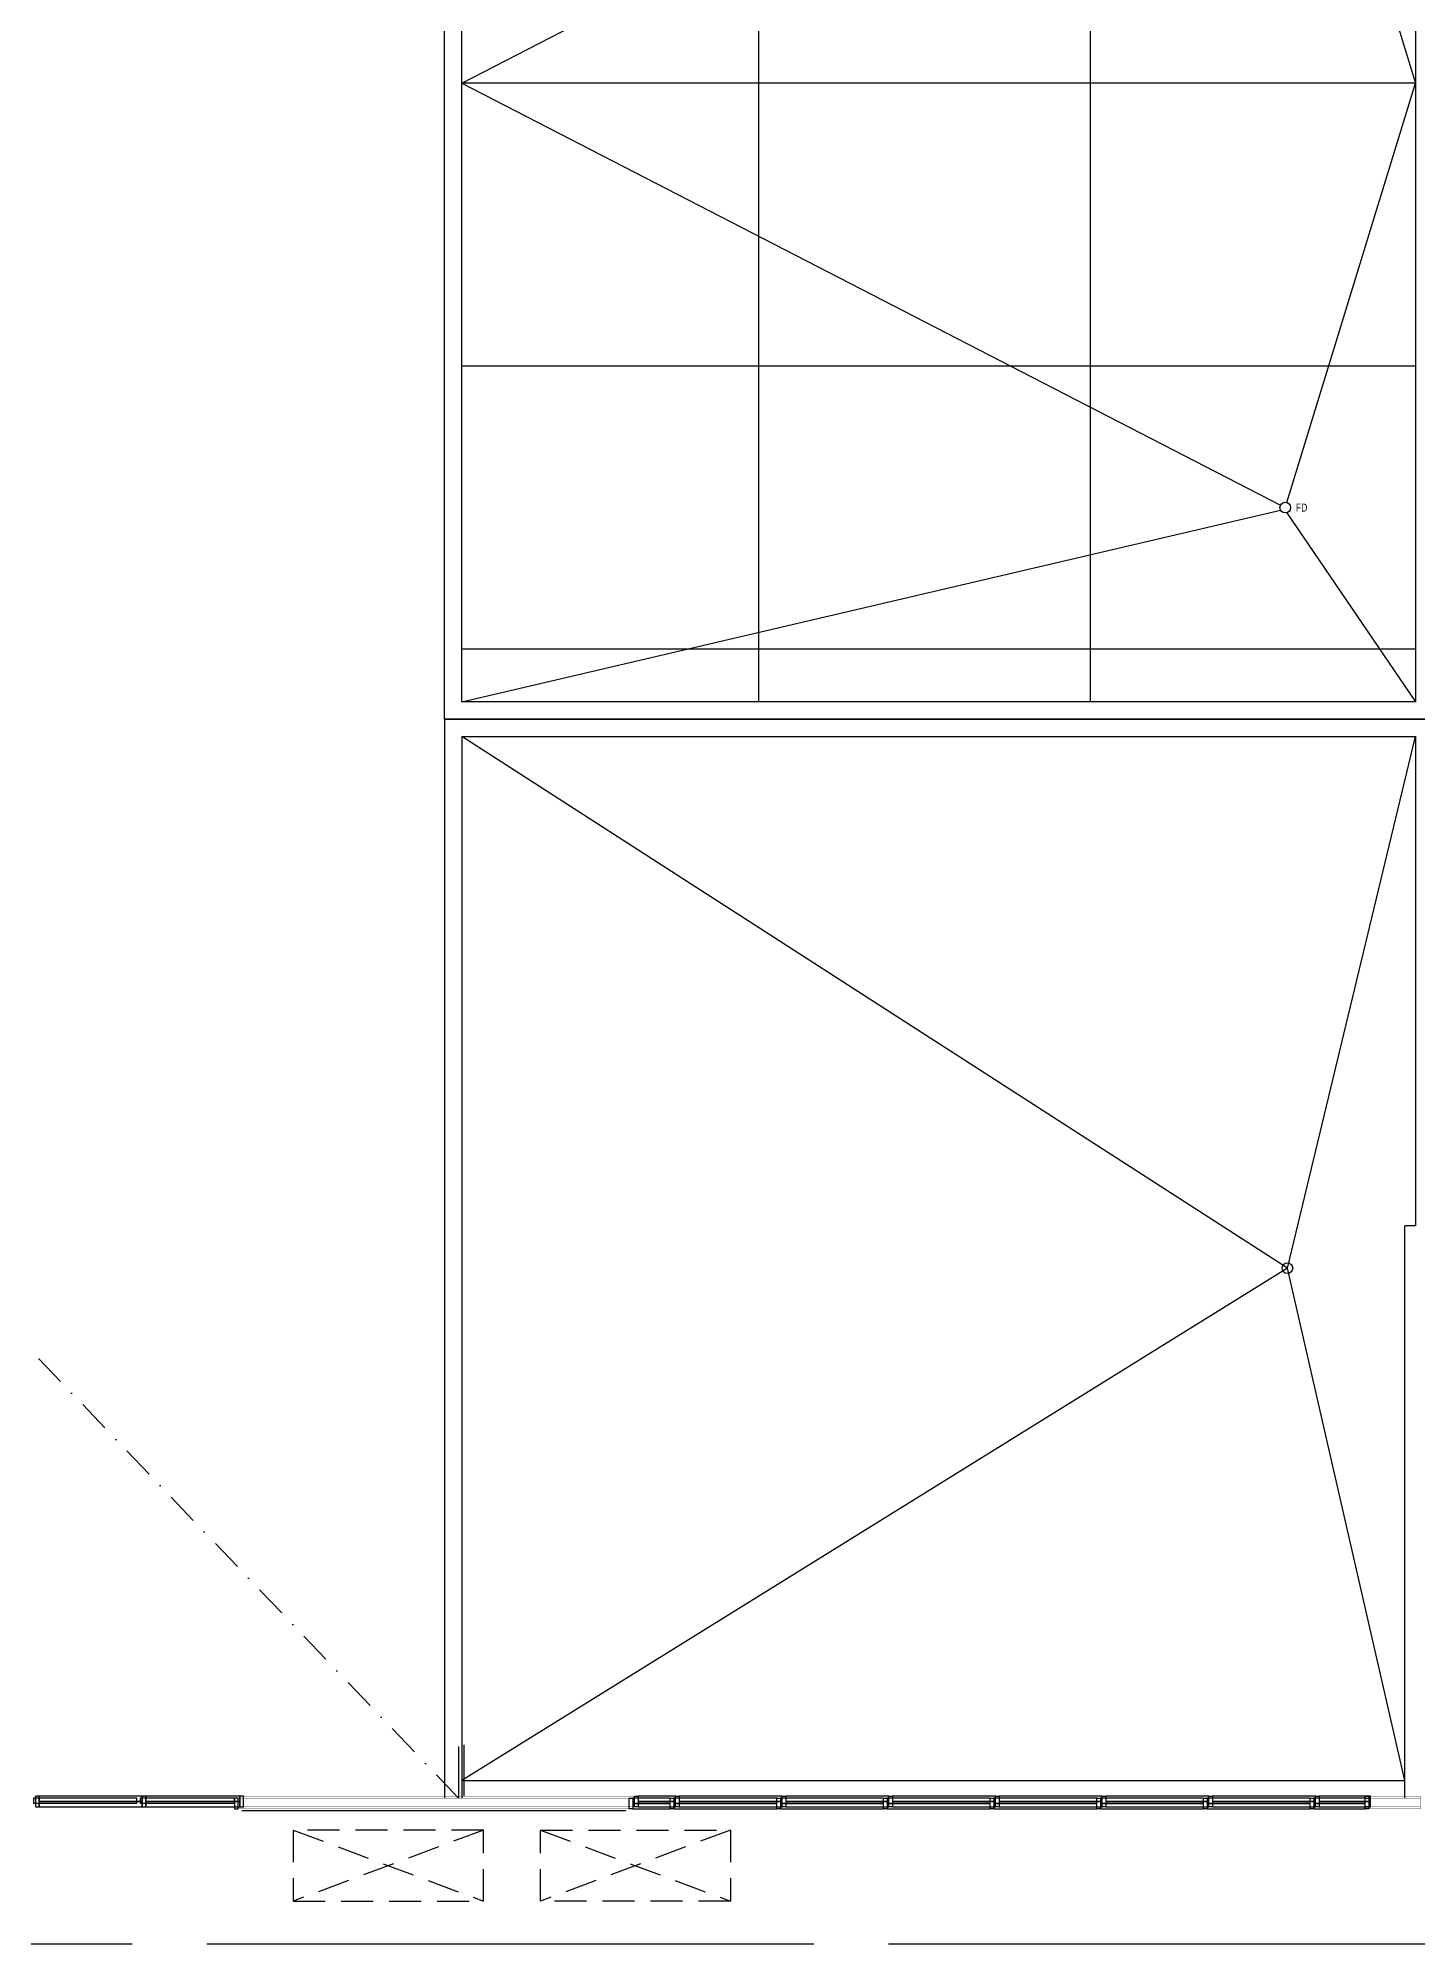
# Model space of a CAD drawing. Header units: millimetres. Extents: x -68474 to 336725, y -113450 to 40976.
# Drawn here: x 155338 to 174740, y -20125 to 6670 of the extents above; entities that cross this region are included whole.
import ezdxf

# ---------------------------------------------------------------- set-up
doc = ezdxf.new("R2010")
doc.units = ezdxf.units.MM
doc.header["$LTSCALE"] = 900
doc.linetypes.add('s3152a$0$DASHDOT', pattern=[1, 0.5, -0.25, 0, -0.25])
doc.linetypes.add('s5152a$0$DASHED', pattern=[0.75, 0.5, -0.25])
for name, color, linetype in [('s3152a$0$11', 14, 'Continuous'), ('s3152a$0$23', 7, 'Continuous'), ('s3152a$0$45', 7, 'Continuous'), ('s3152a$0$7', 7, 'Continuous'), ('s3152a$0$N-ROOF', 4, 'Continuous'), ('s3152a$0$N-RWP', 2, 'Continuous'), ('s5152a$0$11', 7, 'Continuous'), ('s5152a$0$23', 7, 'Continuous'), ('s5152a$0$25', 7, 'Continuous')]:
    doc.layers.add(name, color=color, linetype=linetype)
doc.styles.add('s3152a$0$STANDARD', font='txt')

# ---------------------------------------------------------------- blocks, each defined once
blk = doc.blocks.new('s3152a$0$FD')
at = {"layer": 's3152a$0$45', "linetype": 'Continuous'}
blk.add_circle((0, 0), 0.1, dxfattribs=at)
at = {"layer": 's3152a$0$45', "linetype": 'Continuous', "style": 's3152a$0$STANDARD', "width": 0.8}
blk.add_text('FD', height=0.15, dxfattribs=at).set_placement((0.2, -0.0749))
blk = doc.blocks.new('s3152a')
at = {"layer": 's3152a$0$11', "color": 3, "linetype": 'Continuous', "const_width": 5}
blk.add_lwpolyline([(161200, -18075), (158150, -18075), (158150, -18225), (161200, -18225)], dxfattribs=at)
at = {"layer": 's3152a$0$11', "color": 2, "linetype": 'Continuous', "const_width": 5}
blk.add_lwpolyline([(161200, -18075), (163650, -18075), (163650, -18225), (161200, -18225)], dxfattribs=at)
at = {"layer": 's3152a$0$11', "color": 14, "linetype": 'Continuous', "const_width": 5}
blk.add_lwpolyline([(174775, -18225), (174775, -18075), (174050, -18075), (174050, -18225), (174775, -18225)], dxfattribs=at)
at = {"layer": 's3152a$0$23', "color": 2, "linetype": 'Continuous'}
for p, q in [((161295, -2660), (161295, 18475)), ((174705, 18070), (174705, -2660)), ((174705, -2660), (161295, -2660)), ((174950, -2905), (161050, -2905))]:
    blk.add_line(p, q, dxfattribs=at)
at = {"layer": 's3152a$0$23', "color": 14, "linetype": 's3152a$0$DASHDOT'}
blk.add_line((161250, -18075), (126950, 17825), dxfattribs=at)
at = {"layer": 's3152a$0$23', "color": 4, "linetype": 'Continuous'}
blk.add_line((174705, -3150), (174705, -10030), dxfattribs=at)
at = {"layer": 's3152a$0$23', "color": 14, "linetype": 'Continuous'}
blk.add_line((161250, -17350), (161250, -18075), dxfattribs=at)
blk.add_lwpolyline([(161050, -2905), (161050, 17825), (145900, 17825), (145900, 12275)], dxfattribs=at)
at = {"layer": 's3152a$0$23', "color": 10, "linetype": 'Continuous'}
for points in [[(156725, -18075), (155275, -18075), (155275, -18145), (156725, -18145)], [(158100, -18075), (156775, -18075), (156775, -18145), (158100, -18145)], [(158150, -18075), (158100, -18075), (158100, -18225), (158150, -18225)], [(163650, -18075), (163700, -18075), (163700, -18225), (163650, -18225)], [(164225, -18075), (163700, -18075), (163700, -18145), (164225, -18145)], [(164225, -18155), (163700, -18155), (163700, -18225), (164225, -18225)], [(164225, -18075), (164275, -18075), (164275, -18225), (164225, -18225)], [(165725, -18075), (164275, -18075), (164275, -18145), (165725, -18145)], [(165725, -18155), (164275, -18155), (164275, -18225), (165725, -18225)], [(165725, -18075), (165775, -18075), (165775, -18225), (165725, -18225)], [(167225, -18075), (165775, -18075), (165775, -18145), (167225, -18145)], [(167225, -18155), (165775, -18155), (165775, -18225), (167225, -18225)], [(167225, -18075), (167275, -18075), (167275, -18225), (167225, -18225)], [(168725, -18075), (167275, -18075), (167275, -18145), (168725, -18145)], [(168725, -18155), (167275, -18155), (167275, -18225), (168725, -18225)], [(168725, -18075), (168775, -18075), (168775, -18225), (168725, -18225)], [(170225, -18075), (168775, -18075), (168775, -18145), (170225, -18145)], [(170225, -18155), (168775, -18155), (168775, -18225), (170225, -18225)], [(170225, -18075), (170275, -18075), (170275, -18225), (170225, -18225)], [(171725, -18075), (170275, -18075), (170275, -18145), (171725, -18145)], [(171725, -18155), (170275, -18155), (170275, -18225), (171725, -18225)], [(171725, -18075), (171775, -18075), (171775, -18225), (171725, -18225)], [(173225, -18075), (171775, -18075), (171775, -18145), (173225, -18145)], [(173225, -18155), (171775, -18155), (171775, -18225), (173225, -18225)], [(173225, -18075), (173275, -18075), (173275, -18225), (173225, -18225)], [(174000, -18075), (173275, -18075), (173275, -18145), (174000, -18145)], [(174000, -18155), (173275, -18155), (173275, -18225), (174000, -18225)], [(174000, -18075), (174050, -18075), (174050, -18225), (174000, -18225)]]:
    blk.add_lwpolyline(points, close=True, dxfattribs=at)
at = {"layer": 's3152a$0$45', "color": 8, "linetype": 'Continuous'}
for p, q in [((161295, 6038), (172808, 11972)), ((172898, 11934), (174705, 6038)), ((161295, 6038), (172808, 103)), ((174705, 6038), (161295, 6038)), ((172898, 141), (174705, 6038)), ((161295, -2660), (172808, 34)), ((172898, -4), (174705, -2660))]:
    blk.add_line(p, q, dxfattribs=at)
at = {"layer": 's3152a$0$7', "color": 10, "linetype": 'Continuous'}
for p, q in [((165467, 31480), (165467, -2660)), ((170133, 31480), (170133, -2660)), ((174705, 2059), (161295, 2059)), ((174705, -1921), (161295, -1921))]:
    blk.add_line(p, q, dxfattribs=at)
at = {"layer": 's3152a$0$N-ROOF', "color": 4}
for p, q in [((161050, -2905), (161050, -18075)), ((161050, -2905), (174950, -2905)), ((161295, -3150), (161295, -18075)), ((161295, -3150), (174705, -3150))]:
    blk.add_line(p, q, dxfattribs=at)
at = {"layer": 's3152a$0$N-ROOF'}
for p in [(174555, -18075), (174705, -10030)]:
    blk.add_line(p, (174555, -10030), dxfattribs=at)
at = {"layer": 's3152a$0$N-ROOF', "color": 2}
blk.add_line((161295, -17830), (174555, -17830), dxfattribs=at)
at = {"layer": 's3152a$0$N-RWP', "color": 7}
for p, q in [((172905, -10625), (161295, -3150)), ((172905, -10625), (174705, -3150)), ((172905, -10625), (161295, -17830)), ((174555, -17830), (172905, -10625))]:
    blk.add_line(p, q, dxfattribs=at)
at = {"layer": 's3152a$0$N-RWP', "color": 6}
blk.add_circle((172905, -10625), 75, dxfattribs=at)
at = {"xscale": 749.999, "yscale": 749.999, "zscale": 1000}
blk.add_blockref('s3152a$0$FD', (172875, 69), dxfattribs=at)

msp = doc.modelspace()

# ---------------------------------------------------------------- linework, layer by layer
at = {"layer": 's5152a$0$11', "color": 3, "linetype": 'Continuous', "const_width": 5}
msp.add_lwpolyline([(161274.9, -18050.0997), (158224.9, -18050.0997), (158224.9, -18200.0997), (161274.9, -18200.0997)], dxfattribs=at)
at = {"layer": 's5152a$0$11', "color": 2, "linetype": 'Continuous', "const_width": 5}
msp.add_lwpolyline([(161274.9, -18049.9997), (163724.9, -18050.0997), (163724.9, -18200.0997), (161274.9, -18199.8997)], dxfattribs=at)
at = {"layer": 's5152a$0$11', "color": 14, "linetype": 'Continuous', "const_width": 5}
msp.add_lwpolyline([(174775.1, -18199.9997), (174775.1, -18049.9997), (174049.9, -18050.0997), (174049.9, -18200.0997), (174775.1, -18199.9997)], dxfattribs=at)
at = {"layer": 's5152a$0$23', "color": 14, "linetype": 'Continuous'}
msp.add_line((161325.2, -17324.9997), (161325.2, -18049.9997), dxfattribs=at)
at = {"layer": 's5152a$0$23', "color": 8, "linetype": 'Continuous'}
for p, q in [((158200, -18250), (163600, -18250)), ((149498, -20125), (156659, -20125)), ((157709, -20125), (166244.87522, -20125)), ((167294.87522, -20125), (180722.5, -20125))]:
    msp.add_line(p, q, dxfattribs=at)
at = {"layer": 's5152a$0$23', "color": 10, "linetype": 'Continuous'}
for points in [[(155350.1, -18050.0997), (155300.1, -18050.0997), (155300.1, -18200.0997), (155350.1, -18200.0997)], [(156800.1, -18050.0997), (155350.1, -18050.0997), (155350.1, -18120.0997), (156800.1, -18120.0997)], [(156800.1, -18130.0997), (155350.1, -18130.0997), (155350.1, -18200.0997), (156800.1, -18200.0997)], [(156850.1, -18050.0997), (156800.1, -18050.0997), (156800.1, -18200.0997), (156850.1, -18200.0997)], [(158174.9, -18050.0997), (156850.1, -18050.0997), (156850.1, -18120.0997), (158174.9, -18120.0997)], [(158174.9, -18130.0997), (156850.1, -18130.0997), (156850.1, -18200.0997), (158174.9, -18200.0997)], [(158224.9, -18050.0997), (158174.9, -18050.0997), (158174.9, -18200.0997), (158224.9, -18200.0997)], [(163724.9, -18050.0997), (163774.9, -18050.0997), (163774.9, -18200.0997), (163724.9, -18200.0997)], [(164299.9, -18050.0997), (163774.9, -18050.0997), (163774.9, -18120.1997), (164299.9, -18120.1997)], [(164299.9, -18129.9997), (163774.9, -18129.9997), (163774.9, -18200.0997), (164299.9, -18200.0997)], [(164299.9, -18050.0997), (164349.9, -18050.0997), (164349.9, -18200.0997), (164299.9, -18200.0997)], [(165799.9, -18050.0997), (164349.9, -18050.0997), (164349.9, -18120.1997), (165799.9, -18120.1997)], [(165799.9, -18129.9997), (164349.9, -18129.9997), (164349.9, -18200.0997), (165799.9, -18200.0997)], [(165799.9, -18050.0997), (165849.9, -18050.0997), (165849.9, -18200.0997), (165799.9, -18200.0997)], [(167299.9, -18050.0997), (165849.9, -18050.0997), (165849.9, -18120.1997), (167299.9, -18120.1997)], [(167299.9, -18129.9997), (165849.9, -18129.9997), (165849.9, -18200.0997), (167299.9, -18200.0997)], [(167299.9, -18050.0997), (167349.9, -18050.0997), (167349.9, -18200.0997), (167299.9, -18200.0997)], [(168799.9, -18050.0997), (167349.9, -18050.0997), (167349.9, -18120.1997), (168799.9, -18120.1997)], [(168799.9, -18129.9997), (167349.9, -18129.9997), (167349.9, -18200.0997), (168799.9, -18200.0997)], [(168799.9, -18050.0997), (168849.9, -18050.0997), (168849.9, -18200.0997), (168799.9, -18200.0997)], [(170299.9, -18050.0997), (168849.9, -18050.0997), (168849.9, -18120.1997), (170299.9, -18120.1997)], [(170299.9, -18129.9997), (168849.9, -18129.9997), (168849.9, -18200.0997), (170299.9, -18200.0997)], [(170299.9, -18050.0997), (170349.9, -18050.0997), (170349.9, -18200.0997), (170299.9, -18200.0997)], [(171799.9, -18050.0997), (170349.9, -18050.0997), (170349.9, -18120.1997), (171799.9, -18120.1997)], [(171799.9, -18129.9997), (170349.9, -18129.9997), (170349.9, -18200.0997), (171799.9, -18200.0997)], [(171799.9, -18050.0997), (171849.9, -18050.0997), (171849.9, -18200.0997), (171799.9, -18200.0997)], [(173299.9, -18050.0997), (171849.9, -18050.0997), (171849.9, -18120.1997), (173299.9, -18120.1997)], [(173299.9, -18129.9997), (171849.9, -18129.9997), (171849.9, -18200.0997), (173299.9, -18200.0997)], [(173299.9, -18050.0997), (173349.9, -18050.0997), (173349.9, -18200.0997), (173299.9, -18200.0997)], [(174074.9, -18050.0997), (173349.9, -18049.9997), (173349.9, -18120.0997), (174074.9, -18120.1997)], [(174074.9, -18130.0997), (173349.9, -18129.9997), (173349.9, -18199.9997), (174074.9, -18200.0997)], [(173999.9, -18050.0997), (174049.9, -18050.0997), (174049.9, -18200.0997), (173999.9, -18200.0997)]]:
    msp.add_lwpolyline(points, close=True, dxfattribs=at)
at = {"layer": 's5152a$0$25', "color": 2, "linetype": 's5152a$0$DASHED'}
for p, q in [((161600, -18524.9), (158925, -19525)), ((158925, -18524.9), (161600, -19525)), ((162400, -18524.9), (165075, -19525)), ((165075, -18524.9), (162400, -19525))]:
    msp.add_line(p, q, dxfattribs=at)
for points in [[(161600, -18524.9), (158925, -18524.9), (158925, -19525), (161600, -19525)], [(162400, -18524.9), (165075, -18524.9), (165075, -19525), (162400, -19525)]]:
    msp.add_lwpolyline(points, close=True, dxfattribs=at)

# ---------------------------------------------------------------- block references
msp.add_blockref('s3152a', (0, 0))

doc.saveas('drawing.dxf')
